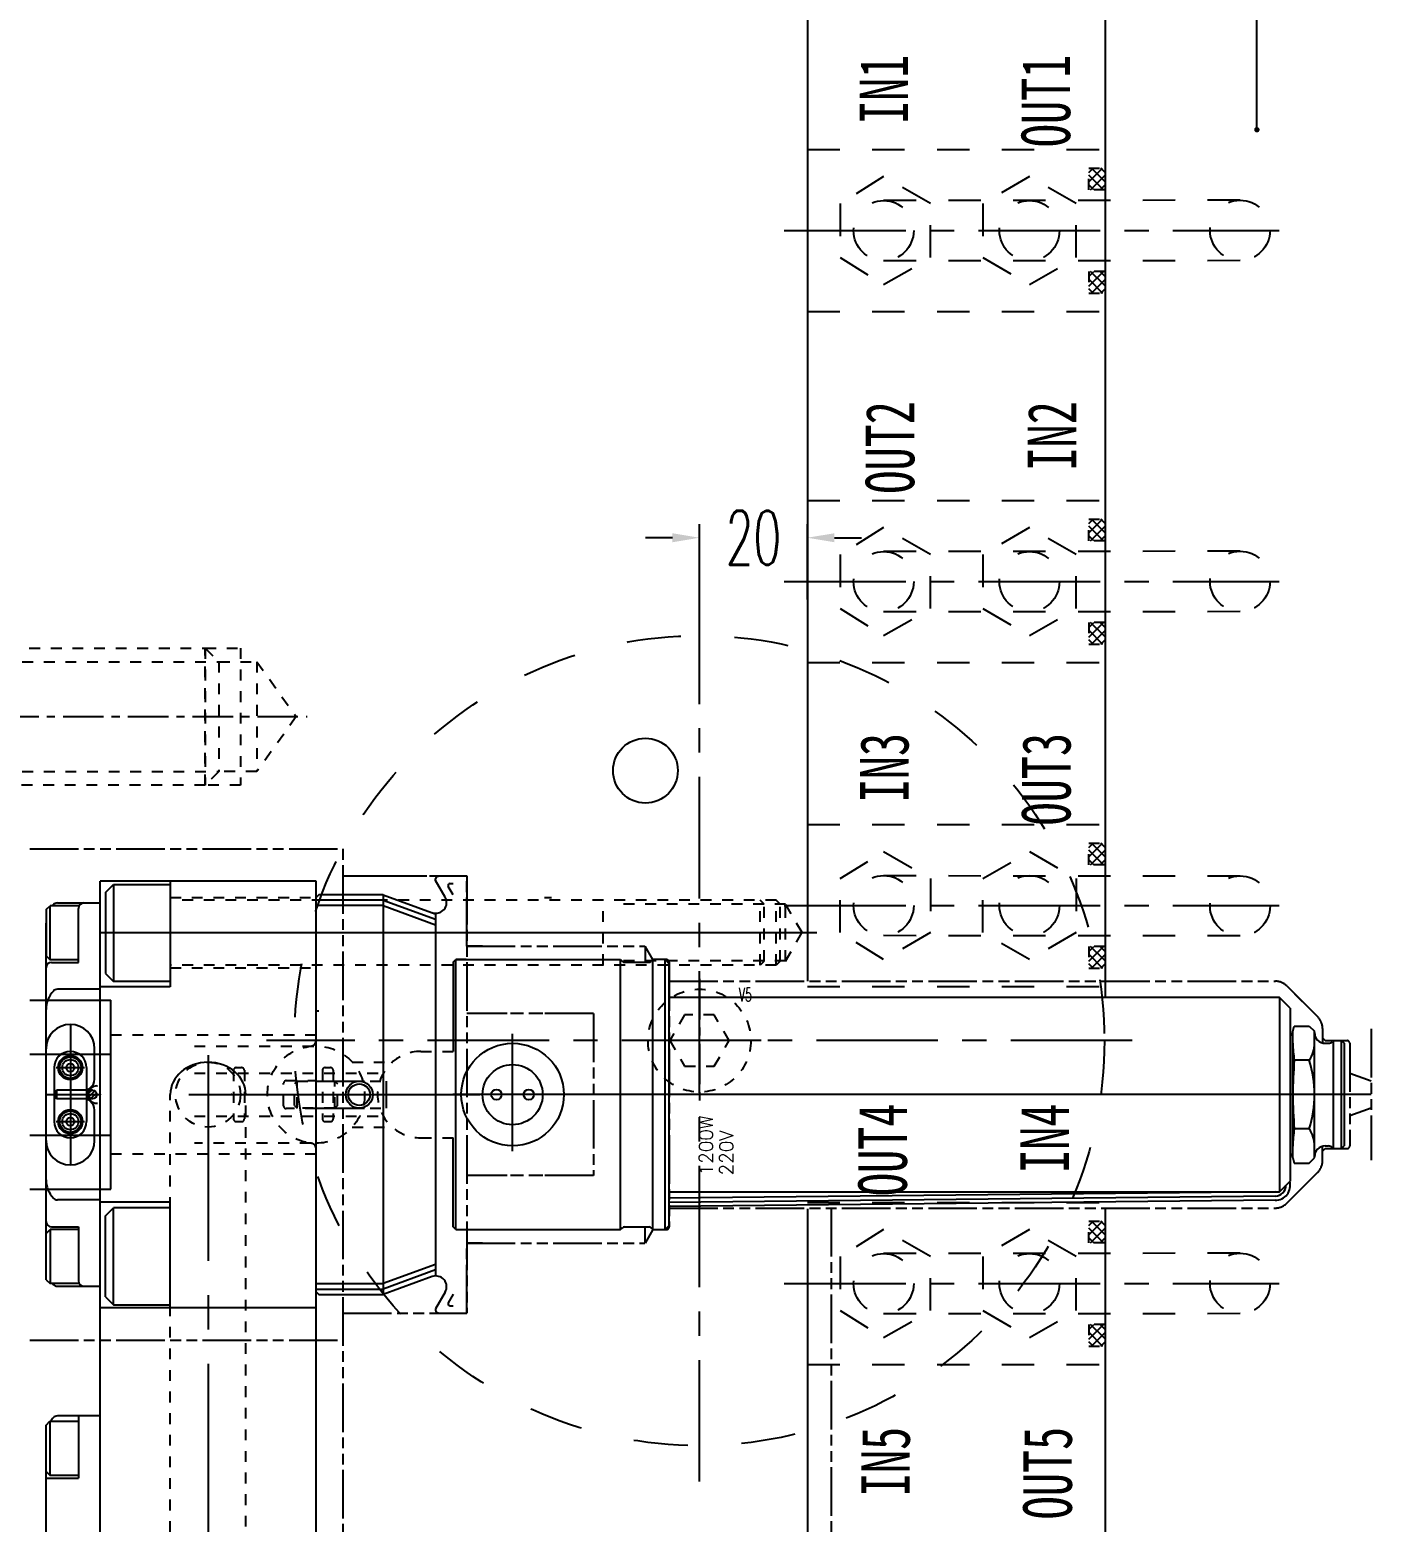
# Model space of a CAD drawing. Extents: x 14103 to 19353, y -3233 to 932.
# Drawn here: x 15561.3 to 15809.7, y 374.9 to 651.3 of the extents above; entities that cross this region are included whole.
import ezdxf
from ezdxf.enums import TextEntityAlignment as Align

# ---------------------------------------------------------------- set-up
doc = ezdxf.new("R2010")
doc.units = 0
doc.header["$LTSCALE"] = 20
doc.header["$MEASUREMENT"] = 0
for name, pattern in [('CENTER', [0.6, 0.375, -0.075, 0.075, -0.075]), ('CENTER2', [28.575, 19.05, -3.175, 3.175, -3.175]), ('CENTERLINE', [30, 24, -1.5, 3, -1.5]), ('HIDDEN', [0.2, 0.1, -0.1]), ('PHANTOM', [0.8, 0.45, -0.05, 0.1, -0.05, 0.1, -0.05])]:
    doc.linetypes.add(name, pattern=pattern)
doc.layers.get('DEFPOINTS').update_dxf_attribs({"linetype": 'CONTINUOUS'})
for name, color, linetype in [('1', 7, 'CONTINUOUS'), ('2', 7, 'CONTINUOUS'), ('6', 7, 'CONTINUOUS'), ('7', 7, 'CONTINUOUS'), ('CONTINUOUS', 7, 'CONTINUOUS'), ('MXB', 3, 'CONTINUOUS'), ('SCREW', 7, 'CONTINUOUS'), ('WATER', 9, 'HIDDEN'), ('water-2', 7, 'CONTINUOUS')]:
    doc.layers.add(name, color=color, linetype=linetype)
doc.styles.add('lxy2', font='txt.shx', dxfattribs={"width": 0.6})
doc.styles.add('LXY4', font='simplex.shx', dxfattribs={"width": 0.7, "height": 6})
doc.styles.get("Standard").update_dxf_attribs({"font": 'txt.shx', "width": 0.5, "bigfont": 'hztxt.shx'})
doc.dimstyles.new('10', dxfattribs={"dimtxt": 10, "dimasz": 5, "dimexe": 2.5, "dimexo": 0, "dimgap": 1, "dimtad": 0, "dimdsep": 46, "dimtxsty": 'lxy2', "dimcen": -3, "dimclrd": 113, "dimclre": 113, "dimclrt": 3, "dimazin": 2, "dimtfac": 1, "dimtofl": 0, "dimtmove": 0, "dimatfit": 3, "dimfxl": 1, "dimtolj": 1, "dimtzin": 0, "dimarcsym": 0})
doc.dimstyles.new('4D', dxfattribs={"dimtxt": 4, "dimasz": 2, "dimexe": 1.6, "dimexo": 0, "dimgap": 0.5, "dimtad": 0, "dimdsep": 46, "dimtxsty": 'lxy2', "dimcen": -3, "dimclrd": 1, "dimclre": 1, "dimclrt": 3, "dimadec": 0, "dimazin": 0, "dimtfac": 1, "dimtofl": 0, "dimtmove": 0, "dimatfit": 3, "dimfxl": 1, "dimtolj": 1, "dimtzin": 0, "dimarcsym": 0})

# ---------------------------------------------------------------- blocks, each defined once
blk = doc.blocks.new('*U58')
at = {"layer": '7', "color": 2, "linetype": 'Continuous'}
for s, p in [('1200W', (0, 0)), ('220V', (0, -3.75))]:
    blk.add_text(s, height=2.5, dxfattribs=at).set_placement(p)
blk = doc.blocks.new('*U63', base_point=(1636.234, 570.29628))
at = {"layer": '1', "color": 2, "linetype": 'Continuous'}
blk.add_arc((1636.234, 570.29628), 7.00035, 180.00004, 0.00003, dxfattribs=at)
blk = doc.blocks.new('AC_LXY_BLK619')
at = {"layer": 'SCREW', "color": 1, "linetype": 'CENTER'}
for p, q in [((0, 11.43), (0, -11.43)), ((11.43, 0), (-11.43, 0))]:
    blk.add_line(p, q, dxfattribs=at)
at = {"layer": 'SCREW', "color": 2, "linetype": 'HIDDEN'}
blk.add_lwpolyline([(-2.75, 4.76), (-5.5, 0), (-2.75, -4.76), (2.75, -4.76), (5.5, 0), (2.75, 4.76)], close=True, dxfattribs=at)
blk.add_circle((0, 0), 9.52, dxfattribs=at)
at = {"layer": 'SCREW', "style": 'lxy2', "width": 0.6}
blk.add_text('V5', height=2.5, dxfattribs=at).set_placement((8.5, 8.5), align=Align.MIDDLE_CENTER)
blk = doc.blocks.new('*D272')
at = {"layer": 'CONTINUOUS', "color": 113, "lineweight": -2}
for p, q in [((15685.28, 545.76), (15685.28, 559.72)), ((15705.28, 545.76), (15705.28, 559.72)), ((15680.28, 557.22), (15675.28, 557.22)), ((15710.28, 557.22), (15715.28, 557.22))]:
    blk.add_line(p, q, dxfattribs=at)
at = {"layer": 'CONTINUOUS', "color": 113}
for points in [[(15680.28, 558.05), (15680.28, 556.38), (15685.28, 557.22)], [(15710.28, 558.05), (15710.28, 556.38), (15705.28, 557.22)]]:
    blk.add_solid(points, dxfattribs=at)
at = {"layer": 'DEFPOINTS', "color": 0}
for p in [(15705.28, 557.22), (15685.28, 545.76), (15705.28, 545.76)]:
    blk.add_point(p, dxfattribs=at)
at = {"layer": 'CONTINUOUS', "color": 3, "insert": (15695.28, 557.22), "char_height": 10, "attachment_point": 5, "style": 'lxy2'}
blk.add_mtext('\\A1;20', dxfattribs=at)

msp = doc.modelspace()

# ---------------------------------------------------------------- hatches: boundary and pattern name
at = {"layer": 'WATER'}
h = msp.add_hatch(dxfattribs=at)
h.set_pattern_fill('ANSI37', color=256, scale=10, style=0)
h.set_pattern_definition([(135, (16914.1352, 342.6502), (0.8838835, 0.8838835), []), (45, (16914.1352, 342.6502), (0.8838835, -0.8838835), [])])
h.paths.add_polyline_path([(15757.395, 625.65), (15760.395, 625.65), (15760.395, 621.65), (15757.395, 621.65)])
h = msp.add_hatch(dxfattribs=at)
h.set_pattern_fill('ANSI37', color=256, scale=10, style=0)
h.set_pattern_definition([(225, (16914.1352, 885.5302), (0.8838835, -0.8838835), []), (315, (16914.1352, 885.5302), (0.8838835, 0.8838835), [])])
h.paths.add_polyline_path([(15757.395, 602.53), (15760.395, 602.53), (15760.395, 606.53), (15757.395, 606.53)])
h = msp.add_hatch(dxfattribs=at)
h.set_pattern_fill('ANSI37', color=256, scale=10, style=0)
h.set_pattern_definition([(135, (16914.1352, 277.6502), (0.8838835, 0.8838835), []), (45, (16914.1352, 277.6502), (0.8838835, -0.8838835), [])])
h.paths.add_polyline_path([(15757.395, 560.65), (15760.395, 560.65), (15760.395, 556.65), (15757.395, 556.65)])
h = msp.add_hatch(dxfattribs=at)
h.set_pattern_fill('ANSI37', color=256, scale=10, style=0)
h.set_pattern_definition([(225, (16914.1352, 820.5302), (0.8838835, -0.8838835), []), (315, (16914.1352, 820.5302), (0.8838835, 0.8838835), [])])
h.paths.add_polyline_path([(15757.395, 537.53), (15760.395, 537.53), (15760.395, 541.53), (15757.395, 541.53)])
h = msp.add_hatch(dxfattribs=at)
h.set_pattern_fill('ANSI37', color=256, scale=10, style=0)
h.set_pattern_definition([(135, (16914.1352, 217.6502), (0.8838835, 0.8838835), []), (45, (16914.1352, 217.6502), (0.8838835, -0.8838835), [])])
h.paths.add_polyline_path([(15757.395, 500.65), (15760.395, 500.65), (15760.395, 496.65), (15757.395, 496.65)])
h = msp.add_hatch(dxfattribs=at)
h.set_pattern_fill('ANSI37', color=256, scale=10, style=0)
h.set_pattern_definition([(225, (16914.1352, 760.5302), (0.8838835, -0.8838835), []), (315, (16914.1352, 760.5302), (0.8838835, 0.8838835), [])])
h.paths.add_polyline_path([(15757.395, 477.53), (15760.395, 477.53), (15760.395, 481.53), (15757.395, 481.53)])
h = msp.add_hatch(dxfattribs=at)
h.set_pattern_fill('ANSI37', color=256, scale=10, style=0)
h.set_pattern_definition([(135, (16914.1352, 147.6502), (0.8838835, 0.8838835), []), (45, (16914.1352, 147.6502), (0.8838835, -0.8838835), [])])
h.paths.add_polyline_path([(15757.395, 430.65), (15760.395, 430.65), (15760.395, 426.65), (15757.395, 426.65)])
h = msp.add_hatch(dxfattribs=at)
h.set_pattern_fill('ANSI37', color=256, scale=10, style=0)
h.set_pattern_definition([(225, (16914.1352, 690.5302), (0.8838835, -0.8838835), []), (315, (16914.1352, 690.5302), (0.8838835, 0.8838835), [])])
h.paths.add_polyline_path([(15757.395, 407.53), (15760.395, 407.53), (15760.395, 411.53), (15757.395, 411.53)])

# ---------------------------------------------------------------- linework, layer by layer
at = {"layer": '1', "color": 1, "linetype": 'PHANTOM'}
for p, q in [((15561.276, 499.59), (15619.276, 499.59)), ((15619.275, 183.59), (15619.276, 499.59)), ((15619.274, 494.59), (15642.176, 494.59)), ((15625.776, 494.593), (15642.175, 494.593)), ((15642.175, 481.59), (15642.175, 494.593)), ((15642.176, 494.59), (15642.176, 413.59)), ((15645.105, 481.59), (15642.175, 481.59)), ((15642.177, 481.59), (15675.192, 481.59)), ((15676.676, 479.09), (15675.232, 481.59)), ((15675.232, 481.59), (15675.232, 478.59)), ((15679.176, 479.09), (15676.676, 479.09)), ((15679.676, 478.59), (15679.676, 429.59)), ((15679.676, 475.09), (15791.933, 475.09)), ((15794.054, 474.211), (15799.797, 468.469)), ((15665.676, 469.088), (15642.177, 469.088)), ((15665.676, 469.088), (15665.676, 439.092)), ((15800.676, 466.347), (15800.676, 463.59)), ((15800.676, 464.59), (15801.176, 464.09)), ((15809.676, 466.254), (15809.676, 441.926)), ((15801.176, 464.09), (15805.216, 464.09)), ((15805.716, 463.59), (15805.716, 444.59)), ((15614.276, 456.59), (15627.275, 456.59)), ((15627.275, 456.59), (15627.275, 451.59)), ((15809.676, 456.59), (15805.716, 458.031)), ((15614.276, 451.59), (15627.275, 451.59)), ((15809.676, 451.59), (15805.716, 450.149)), ((15800.676, 441.833), (15800.676, 444.59)), ((15800.676, 443.59), (15801.176, 444.09)), ((15801.176, 444.09), (15805.216, 444.09)), ((15794.054, 433.969), (15799.797, 439.711)), ((15665.676, 439.092), (15642.177, 439.092)), ((15679.676, 433.09), (15791.933, 433.09)), ((15709.676, 433.09), (15709.676, -104.91)), ((15675.232, 426.59), (15675.232, 429.59)), ((15676.676, 429.09), (15675.232, 426.59)), ((15676.676, 429.09), (15679.176, 429.09)), ((15645.105, 426.59), (15642.175, 426.59)), ((15642.175, 413.593), (15642.175, 426.59)), ((15642.177, 426.59), (15675.192, 426.59)), ((15619.276, 413.59), (15642.176, 413.59)), ((15561.276, 408.59), (15619.276, 408.59))]:
    msp.add_line(p, q, dxfattribs=at)
at = {"layer": '1', "color": 2, "linetype": 'Continuous'}
for p, q in [((15574.275, -165.41), (15574.275, 493.59)), ((15614.276, 493.59), (15574.276, 493.59)), ((15574.276, 385.431), (15574.276, 493.59)), ((15575.282, 491.532), (15576.781, 493.032)), ((15576.778, 493.031), (15576.778, 475.033)), ((15576.779, 493.031), (15587.277, 493.031)), ((15587.277, 493.532), (15587.277, 474.033)), ((15614.275, -165.41), (15614.275, 493.59)), ((15636.427, 493.747), (15636.425, 494.045)), ((15638.2, 490.675), (15636.427, 493.747)), ((15639.677, 491.058), (15638.776, 492.618)), ((15639.104, 493.185), (15639.676, 493.185)), ((15566.371, 489.578), (15574.275, 489.578)), ((15574.275, 418.603), (15574.275, 489.578)), ((15575.278, 491.531), (15575.278, 476.533)), ((15626.724, 490.09), (15614.274, 490.09)), ((15614.775, 491.087), (15614.275, 490.587)), ((15614.276, 417.588), (15614.276, 490.587)), ((15626.724, 491.09), (15614.775, 491.09)), ((15626.724, 491.09), (15626.724, 417.09)), ((15626.726, 491.086), (15636.35, 487.583)), ((15626.726, 490.086), (15636.426, 486.555)), ((15564.312, 488.378), (15565.012, 489.078)), ((15564.312, 488.378), (15564.312, 479.778)), ((15565.012, 479.078), (15565.012, 489.078)), ((15570.312, 489.078), (15565.012, 489.078)), ((15570.275, 478.578), (15570.275, 488.578)), ((15626.724, 489.09), (15614.274, 489.09)), ((15626.726, 489.086), (15636.426, 485.555)), ((15636.426, 487.555), (15636.426, 420.42)), ((15564.275, 422.353), (15564.275, 485.828)), ((15564.312, 479.778), (15565.012, 479.078)), ((15570.312, 479.078), (15565.012, 479.078)), ((15565.275, 478.578), (15570.275, 478.578)), ((15639.676, 478.59), (15640.176, 479.09)), ((15639.676, 478.59), (15639.676, 462.09)), ((15640.176, 479.09), (15670.676, 479.09)), ((15642.104, 479.09), (15640.176, 479.09)), ((15640.176, 429.09), (15640.176, 479.09)), ((15670.676, 479.09), (15671.029, 478.737)), ((15670.676, 429.09), (15670.676, 479.09)), ((15671.383, 478.59), (15675.968, 478.59)), ((15676.676, 479.09), (15676.322, 478.737)), ((15678.926, 479.09), (15676.676, 479.09)), ((15676.676, 429.09), (15676.676, 479.09)), ((15678.926, 479.09), (15679.676, 478.34)), ((15678.926, 429.09), (15678.926, 479.09)), ((15679.676, 429.84), (15679.676, 478.34)), ((15575.281, 476.533), (15576.781, 475.033)), ((15574.275, 473.59), (15566.371, 473.59)), ((15587.277, 474.031), (15574.276, 474.031)), ((15587.277, 475.033), (15576.778, 475.033)), ((15794.054, 474.211), (15796.926, 471.34)), ((15792.676, 472.09), (15679.676, 472.09)), ((15793.919, 470.846), (15792.676, 472.09)), ((15794.676, 470.09), (15792.676, 472.09)), ((15792.676, 472.09), (15792.676, 436.09)), ((15794.676, 470.09), (15794.676, 438.09)), ((15568.775, 467.09), (15568.775, 441.09)), ((15795.176, 465.79), (15795.443, 466.79)), ((15795.176, 442.39), (15795.176, 465.79)), ((15795.443, 466.79), (15798.208, 466.79)), ((15798.208, 466.79), (15799.176, 465.822)), ((15799.176, 442.358), (15799.176, 465.822)), ((15800.676, 466.347), (15800.676, 464.59)), ((15573.275, 456.963), (15573.275, 462.59)), ((15801.176, 463.59), (15801.761, 463.59)), ((15802.676, 464.09), (15802.468, 463.883)), ((15802.676, 444.09), (15802.676, 464.09)), ((15804.176, 464.09), (15804.676, 463.59)), ((15804.176, 444.09), (15804.176, 464.09)), ((15804.676, 463.59), (15804.676, 444.59)), ((15565.775, 459.09), (15565.775, 449.09)), ((15566.151, 459.09), (15571.411, 459.09)), ((15571.775, 459.09), (15571.775, 449.09)), ((15798.208, 460.441), (15795.443, 460.441)), ((15564.275, 454.09), (15574.021, 454.09)), ((15565.775, 454.09), (15566.237, 454.89)), ((15565.775, 454.09), (15566.237, 453.29)), ((15566.237, 454.89), (15566.237, 453.29)), ((15572.875, 454.89), (15566.237, 454.89)), ((15572.875, 453.29), (15566.237, 453.29)), ((15572.099, 454.281), (15572.685, 454.867)), ((15572.387, 455.038), (15572.13, 454.89)), ((15572.13, 454.89), (15572.13, 453.29)), ((15572.387, 453.142), (15572.13, 453.29)), ((15572.195, 453.67), (15573.296, 454.771)), ((15572.579, 453.347), (15573.619, 454.387)), ((15573.675, 455.69), (15573.775, 455.69)), ((15573.275, 445.59), (15573.275, 451.218)), ((15573.675, 452.49), (15573.775, 452.49)), ((15566.151, 449.09), (15571.411, 449.09)), ((15798.208, 447.739), (15795.443, 447.739)), ((15639.676, 429.59), (15639.676, 446.09)), ((15795.176, 442.39), (15795.443, 441.39)), ((15798.208, 441.39), (15799.176, 442.358)), ((15801.176, 444.59), (15801.761, 444.59)), ((15802.676, 444.09), (15802.468, 444.297)), ((15804.176, 444.09), (15804.676, 444.59)), ((15795.443, 441.39), (15798.208, 441.39)), ((15792.676, 436.09), (15794.676, 438.09)), ((15574.275, 434.59), (15566.371, 434.59)), ((15587.277, 434.15), (15574.276, 434.15)), ((15587.277, 414.648), (15587.277, 434.148)), ((15791.924, 436.091), (15679.565, 434.897)), ((15791.949, 435.316), (15679.59, 434.122)), ((15791.974, 434.542), (15679.614, 433.348)), ((15679.676, 436.09), (15792.676, 436.09)), ((15575.278, 416.649), (15575.278, 431.647)), ((15575.281, 431.647), (15576.781, 433.147)), ((15587.277, 433.148), (15576.778, 433.148)), ((15576.778, 415.149), (15576.778, 433.147)), ((15564.312, 428.402), (15565.012, 429.102)), ((15564.312, 419.802), (15564.312, 428.402)), ((15565.012, 429.102), (15565.012, 419.102)), ((15570.312, 429.102), (15565.012, 429.102)), ((15565.275, 429.603), (15570.275, 429.603)), ((15570.275, 429.603), (15570.275, 419.603)), ((15640.176, 429.09), (15639.676, 429.59)), ((15640.176, 429.09), (15670.676, 429.09)), ((15670.676, 429.09), (15671.029, 429.444)), ((15671.383, 429.59), (15675.968, 429.59)), ((15676.676, 429.09), (15676.322, 429.444)), ((15676.676, 429.09), (15678.926, 429.09)), ((15678.926, 429.09), (15679.676, 429.84)), ((15636.426, 422.619), (15626.725, 419.088)), ((15636.426, 421.618), (15626.725, 418.088)), ((15635.784, 420.385), (15626.725, 417.088)), ((15564.312, 419.802), (15565.012, 419.102)), ((15570.312, 419.102), (15565.012, 419.102)), ((15566.371, 418.603), (15574.275, 418.603)), ((15614.274, 419.09), (15626.724, 419.09)), ((15614.274, 418.09), (15626.724, 418.09)), ((15614.276, 417.588), (15614.776, 417.088)), ((15638.2, 417.505), (15636.427, 414.434)), ((15614.276, 414.59), (15574.276, 414.59)), ((15575.282, 416.648), (15576.781, 415.149)), ((15576.779, 415.149), (15587.277, 415.149)), ((15614.775, 417.09), (15626.724, 417.09)), ((15639.677, 417.123), (15638.776, 415.562)), ((15639.104, 414.995), (15639.676, 414.995)), ((15636.427, 414.434), (15636.425, 414.135)), ((15564.275, 392.89), (15564.976, 393.59)), ((15564.275, 228.29), (15564.275, 392.89)), ((15564.976, 393.59), (15564.976, 383.59)), ((15564.976, 393.59), (15570.275, 393.59)), ((15574.275, 394.59), (15566.371, 394.59)), ((15570.275, 394.59), (15570.275, 383.09)), ((15564.275, 384.29), (15564.975, 383.59)), ((15564.275, 383.09), (15570.275, 383.09)), ((15564.976, 383.59), (15570.275, 383.59))]:
    msp.add_line(p, q, dxfattribs=at)
at = {"layer": '1', "color": 2, "linetype": 'HIDDEN'}
for p, q in [((15587.277, 490.59), (15614.276, 490.59)), ((15667.474, 478.094), (15667.474, 490.093)), ((15697.273, 489.347), (15696.524, 490.096)), ((15696.532, 478.087), (15696.532, 490.086)), ((15697.277, 478.843), (15697.277, 489.342)), ((15697.273, 478.834), (15696.524, 478.084)), ((15587.277, 477.59), (15614.276, 477.59)), ((15614.276, 465.09), (15574.276, 465.09)), ((15591.774, 463.089), (15613.276, 463.089)), ((15633.677, 462.09), (15639.677, 462.09)), ((15599.499, 459.09), (15600.499, 459.09)), ((15615.949, 459.09), (15616.949, 459.09)), ((15591.774, 458.09), (15626.724, 458.09)), ((15598.999, 458.59), (15598.999, 449.59)), ((15600.999, 458.59), (15600.999, 449.59)), ((15608.274, 451.991), (15608.274, 456.189)), ((15608.774, 456.689), (15614.276, 456.689)), ((15610.274, 452.092), (15610.274, 456.09)), ((15610.776, 456.588), (15610.276, 456.088)), ((15610.775, 451.591), (15610.775, 456.59)), ((15610.775, 456.589), (15617.774, 456.59)), ((15615.449, 458.59), (15615.449, 449.59)), ((15617.449, 458.59), (15617.449, 449.59)), ((15617.775, 451.591), (15617.775, 456.59)), ((15617.777, 456.588), (15618.277, 456.088)), ((15618.274, 452.091), (15618.274, 456.091)), ((15587.275, 173.09), (15587.275, 454.09)), ((15601.275, -125.91), (15601.275, 454.09)), ((15614.276, 451.492), (15608.774, 451.491)), ((15610.278, 452.089), (15610.778, 451.589)), ((15617.774, 451.592), (15610.776, 451.591)), ((15618.276, 452.09), (15617.776, 451.59)), ((15591.774, 450.09), (15626.724, 450.09)), ((15599.499, 449.09), (15600.499, 449.09)), ((15615.949, 449.09), (15616.949, 449.09)), ((15613.276, 445.09), (15591.775, 445.09)), ((15633.677, 446.09), (15639.677, 446.09)), ((15614.276, 443.09), (15574.276, 443.09))]:
    msp.add_line(p, q, dxfattribs=at)
at = {"layer": '1', "color": 1, "linetype": 'HIDDEN'}
for p, q in [((15699.495, 490.092), (15587.798, 490.092)), ((15701.24, 489.338), (15670.403, 489.338)), ((15700.241, 489.347), (15699.492, 490.096)), ((15699.495, 478.087), (15699.495, 490.086)), ((15700.24, 478.843), (15700.24, 489.342)), ((15701.24, 478.843), (15701.24, 489.342)), ((15704.274, 484.084), (15701.243, 489.333)), ((15701.242, 478.834), (15704.273, 484.084)), ((15699.495, 478.093), (15587.277, 478.093)), ((15701.24, 478.843), (15670.403, 478.843)), ((15700.241, 478.834), (15699.492, 478.084)), ((15664.276, 469.088), (15642.174, 469.088)), ((15664.276, 439.092), (15642.174, 439.092))]:
    msp.add_line(p, q, dxfattribs=at)
at = {"layer": '1', "color": 3, "linetype": 'Continuous'}
for p, q in [((15656.565, 490.59), (15657.898, 490.59)), ((15749.741, 475.09), (15751.074, 475.09)), ((15749.741, 433.09), (15751.074, 433.09))]:
    msp.add_line(p, q, dxfattribs=at)
at = {"layer": '1', "color": 2, "linetype": 'CENTERLINE'}
for p, q in [((15574.276, 484.09), (15707, 484.09)), ((15650.676, 443.596), (15650.676, 465.329)), ((15590.735, 454.09), (15644.605, 454.09)), ((15809.676, 454.09), (15639.676, 454.09))]:
    msp.add_line(p, q, dxfattribs=at)
at = {"layer": '1', "color": 1, "linetype": 'Continuous'}
for p, q in [((15561.275, 471.59), (15576.275, 471.59)), ((15576.275, 436.59), (15576.275, 471.59)), ((15561.275, 461.59), (15576.275, 461.59)), ((15561.275, 446.59), (15576.275, 446.59)), ((15561.275, 436.59), (15576.275, 436.59))]:
    msp.add_line(p, q, dxfattribs=at)
at = {"layer": '1', "color": 1, "linetype": 'CENTER2', "ltscale": 0.1}
msp.add_line((15594.276, 461.409), (15594.276, -125.91), dxfattribs=at)
at = {"layer": '1', "color": 6, "linetype": 'HIDDEN'}
for p, q in [((15620.984, 460.09), (15628.385, 460.09)), ((15620.984, 448.09), (15628.385, 448.09))]:
    msp.add_line(p, q, dxfattribs=at)
msp.add_circle((15614.276, 454.09), 9, dxfattribs=at)
at = {"layer": '1', "color": 2, "linetype": 'Continuous'}
for centre, radius in [((15650.676, 454.09), 9.5), ((15568.775, 459.09), 2.25), ((15568.775, 459.09), 2), ((15568.775, 459.09), 1.5), ((15568.775, 459.09), 0.75), ((15650.676, 454.09), 5.567), ((15622.275, 454.09), 2.5), ((15622.275, 454.09), 2), ((15572.875, 454.09), 0.8), ((15647.676, 454.09), 0.95), ((15653.676, 454.09), 0.95), ((15568.775, 449.09), 2.25), ((15568.775, 449.09), 2), ((15568.775, 449.09), 1.5), ((15568.775, 449.09), 0.75)]:
    msp.add_circle(centre, radius, dxfattribs=at)
at = {"layer": '1', "color": 2, "linetype": 'HIDDEN'}
msp.add_circle((15594.276, 454.09), 6, dxfattribs=at)
at = {"layer": '1', "color": 2, "linetype": 'Continuous'}
for centre, radius, start, end in [((15636.865, 494.045), 0.44, 90.00004, 180.00004), ((15639.104, 492.805), 0.38, 90.00004, 210.00003), ((15569.275, 485.828), 5, 136.56744, 139.45172), ((15566.371, 488.578), 1, 90, 136.56732), ((15571.275, 488.578), 1, 90, 180), ((15636.467, 489.673), 2, 250.00008, 29.99972), ((15565.275, 477.578), 1, 90, 180), ((15671.383, 479.09), 0.5, 225, 270), ((15675.968, 479.09), 0.5, 270, 315), ((15569.275, 469.84), 5, 136.56744, 180), ((15566.371, 472.59), 1, 90, 136.56732), ((15568.775, 462.59), 4.5, 0, 180), ((15794.676, 465.59), 0.5, 270, 0), ((15801.176, 465.59), 2, 180, 270), ((15568.775, 459.09), 3, 0, 180), ((15814.115, 463.616), 18.94, 180, 189.6492), ((15793.486, 463.616), 5.69, 326.08635, 0), ((15801.761, 464.59), 1, 270, 315), ((15870.573, 454.09), 75.397, 175.16813, 184.83187), ((15777.857, 454.09), 21.318, 342.6682, 17.3318), ((15571.275, 456.963), 2, 304.8499, 0), ((15573.275, 454.09), 1.5, 124.8499, 235.1501), ((15573.675, 454.09), 1.6, 90, 270), ((15571.275, 451.218), 2, 0, 55.1501), ((15568.775, 449.09), 3, 180, 0), ((15814.115, 444.565), 18.94, 170.3508, 180), ((15793.486, 444.565), 5.69, 0, 33.91365), ((15568.775, 445.59), 4.5, 180, 0), ((15794.676, 442.59), 0.5, 0, 90), ((15801.176, 442.59), 2, 90, 180), ((15801.761, 443.59), 1, 45, 90), ((15569.275, 438.34), 5, 180, 223.43256), ((15791.913, 437.303), 2.787, 270, 14.91763), ((15791.913, 437.303), 1.987, 270, 0.32951), ((15566.371, 435.59), 1, 223.43268, 270), ((15565.275, 430.603), 1, 180, 270), ((15671.383, 429.09), 0.5, 90, 135), ((15675.968, 429.09), 0.5, 45, 90), ((15636.467, 418.508), 2, 330.00028, 109.99992), ((15569.275, 422.353), 5, 220.54828, 223.43256), ((15566.371, 419.603), 1, 223.43268, 270), ((15571.275, 419.603), 1, 180, 270), ((15639.104, 415.375), 0.38, 149.99997, 269.99996), ((15636.865, 414.135), 0.44, 179.99996, 269.99996), ((15569.275, 390.84), 5, 136.56746, 146.63299), ((15566.371, 393.59), 1, 90, 136.56746)]:
    msp.add_arc(centre, radius, start, end, dxfattribs=at)
at = {"layer": '1', "color": 1, "linetype": 'PHANTOM'}
for centre, radius, start, end in [((15679.176, 478.59), 0.5, 0, 90), ((15791.933, 472.09), 3, 45, 90), ((15797.676, 466.347), 3, 0, 45), ((15805.216, 463.59), 0.5, 0, 90), ((15805.216, 444.59), 0.5, 270, 0), ((15797.676, 441.833), 3, 315, 0), ((15791.933, 436.09), 3, 270, 315), ((15679.176, 429.59), 0.5, 270, 0)]:
    msp.add_arc(centre, radius, start, end, dxfattribs=at)
at = {"layer": '1', "color": 6, "linetype": 'HIDDEN'}
msp.add_arc((15614.274, 478.59), 9, 270.00911, 273.18969, dxfattribs=at)
at = {"layer": '1', "color": 2, "linetype": 'HIDDEN'}
for centre, radius, start, end in [((15613.276, 464.089), 1, 270, 0), ((15633.677, 454.09), 8, 90, 269.99996), ((15599.499, 458.59), 0.5, 90, 180), ((15600.499, 458.59), 0.5, 0, 90), ((15615.949, 458.59), 0.5, 90, 180), ((15616.949, 458.59), 0.5, 0, 90), ((15608.774, 456.189), 0.5, 90.00447, 180), ((15608.774, 451.991), 0.5, 180, 270.00835), ((15599.499, 449.59), 0.5, 180, 270), ((15600.499, 449.59), 0.5, 270, 0), ((15615.949, 449.59), 0.5, 180, 270), ((15616.949, 449.59), 0.5, 270, 0), ((15613.276, 444.09), 1, 0, 90)]:
    msp.add_arc(centre, radius, start, end, dxfattribs=at)
at = {"layer": '1', "color": 2, "linetype": 'Continuous'}
msp.add_point((15598.604, 454.09), dxfattribs=at)
at = {"layer": '1', "color": 4, "linetype": 'Continuous'}
msp.add_point((15639.676, 454.09), dxfattribs=at)
at = {"layer": '2', "color": 6, "linetype": 'Continuous'}
msp.add_point((15614.276, 454.09), dxfattribs=at)
at = {"layer": '6', "color": 6, "linetype": 'Continuous'}
msp.add_point((15574.275, 454.09), dxfattribs=at)
at = {"layer": 'CONTINUOUS'}
for p, q in [((15705.276, 864.09), (15705.276, 475.09)), ((15760.395, 864.09), (15760.395, 472.09)), ((15705.276, 432.915), (15705.276, -105.085)), ((15760.395, 432.915), (15760.395, -104.91))]:
    msp.add_line(p, q, dxfattribs=at)
at = {"layer": 'CONTINUOUS', "color": 1, "linetype": 'CENTER', "ltscale": 3}
for p, q in [((15685.276, 382.425), (15685.276, 545.756)), ((15765.43, 464.09), (15605.121, 464.09))]:
    msp.add_line(p, q, dxfattribs=at)
at = {"layer": 'CONTINUOUS', "color": 4, "linetype": 'HIDDEN', "ltscale": 5}
msp.add_circle((15685.276, 464.09), 75, dxfattribs=at)
at = {"layer": 'SCREW', "color": 2, "linetype": 'HIDDEN'}
for p, q in [((15505.175, 536.79), (15593.75, 536.79)), ((15593.75, 536.79), (15593.75, 511.39)), ((15593.75, 536.79), (15596.29, 534.25)), ((15547.88, 534.25), (15596.29, 534.25)), ((15596.29, 534.25), (15596.29, 513.93)), ((15603.29, 534.25), (15603.29, 513.93)), ((15593.75, 511.39), (15505.175, 511.39)), ((15547.88, 513.93), (15596.29, 513.93)), ((15596.29, 513.93), (15593.75, 511.39))]:
    msp.add_line(p, q, dxfattribs=at)
at = {"layer": 'SCREW', "color": 1, "linetype": 'CENTER'}
msp.add_line((15471.425, 524.09), (15612.623, 524.09), dxfattribs=at)
at = {"layer": 'SCREW', "color": 2, "linetype": 'HIDDEN'}
for points in [[(15593.75, 536.79), (15600.29, 536.79), (15600.29, 511.39), (15593.75, 511.39), (15593.75, 536.79)], [(15596.29, 534.25), (15603.29, 534.25), (15610.623, 524.09), (15603.29, 513.93), (15596.29, 513.93)]]:
    msp.add_lwpolyline(points, dxfattribs=at)
at = {"layer": 'WATER', "linetype": 'HIDDEN', "ltscale": 3}
for p, q in [((15705.276, 629.09), (15760.395, 629.09)), ((15785.395, 619.713), (15719.389, 619.65)), ((15719.395, 608.53), (15785.395, 608.593)), ((15705.276, 599.09), (15760.395, 599.09)), ((15705.276, 564.09), (15760.395, 564.09)), ((15785.395, 554.713), (15719.389, 554.65)), ((15719.395, 543.53), (15785.395, 543.593)), ((15705.276, 534.09), (15760.395, 534.09)), ((15705.276, 504.09), (15760.395, 504.09)), ((15719.395, 494.65), (15785.395, 494.587)), ((15785.395, 483.467), (15719.389, 483.53)), ((15705.276, 474.09), (15760.395, 474.09)), ((15705.276, 434.09), (15760.395, 434.09)), ((15785.395, 424.713), (15719.389, 424.65)), ((15719.395, 413.53), (15785.395, 413.593)), ((15705.276, 404.09), (15760.395, 404.09))]:
    msp.add_line(p, q, dxfattribs=at)
at = {"layer": 'WATER'}
for p, q in [((15757.395, 621.65), (15757.395, 625.65)), ((15757.395, 625.65), (15760.395, 625.65)), ((15760.395, 621.65), (15757.395, 621.65)), ((15760.395, 606.53), (15757.395, 606.53)), ((15757.395, 606.53), (15757.395, 602.53)), ((15757.395, 602.53), (15760.395, 602.53)), ((15757.395, 560.65), (15760.395, 560.65)), ((15757.395, 556.65), (15757.395, 560.65)), ((15760.395, 556.65), (15757.395, 556.65)), ((15757.395, 541.53), (15757.395, 537.53)), ((15760.395, 541.53), (15757.395, 541.53)), ((15757.395, 537.53), (15760.395, 537.53)), ((15757.395, 496.65), (15757.395, 500.65)), ((15757.395, 500.65), (15760.395, 500.65)), ((15760.395, 496.65), (15757.395, 496.65)), ((15760.395, 481.53), (15757.395, 481.53)), ((15757.395, 481.53), (15757.395, 477.53)), ((15757.395, 477.53), (15760.395, 477.53)), ((15757.395, 430.65), (15760.395, 430.65)), ((15757.395, 426.65), (15757.395, 430.65)), ((15760.395, 426.65), (15757.395, 426.65)), ((15757.395, 411.53), (15757.395, 407.53)), ((15760.395, 411.53), (15757.395, 411.53)), ((15757.395, 407.53), (15760.395, 407.53))]:
    msp.add_line(p, q, dxfattribs=at)
at = {"layer": 'WATER', "color": 1, "linetype": 'CENTER', "ltscale": 3}
for p, q in [((15700.973, 614.09), (15792.625, 614.09)), ((15700.973, 549.09), (15792.625, 549.09)), ((15700.973, 489.09), (15792.625, 489.09)), ((15700.973, 419.09), (15792.625, 419.09))]:
    msp.add_line(p, q, dxfattribs=at)
at = {"layer": 'WATER', "linetype": 'HIDDEN', "ltscale": 3}
for points in [[(15728.056, 619.09), (15719.395, 624.09), (15711.335, 619.09), (15711.335, 609.09), (15719.395, 604.09), (15728.056, 609.09)], [(15755.056, 619.09), (15746.395, 624.09), (15737.735, 619.09), (15737.735, 609.09), (15746.395, 604.09), (15755.056, 609.09)], [(15728.056, 554.09), (15719.395, 559.09), (15711.335, 554.09), (15711.335, 544.09), (15719.395, 539.09), (15728.056, 544.09)], [(15755.056, 554.09), (15746.395, 559.09), (15737.735, 554.09), (15737.735, 544.09), (15746.395, 539.09), (15755.056, 544.09)], [(15728.056, 484.09), (15719.395, 479.09), (15711.335, 484.09), (15711.335, 494.09), (15719.395, 499.09), (15728.056, 494.09)], [(15755.056, 484.09), (15746.395, 479.09), (15737.735, 484.09), (15737.735, 494.09), (15746.395, 499.09), (15755.056, 494.09)], [(15728.056, 424.09), (15719.395, 429.09), (15711.335, 424.09), (15711.335, 414.09), (15719.395, 409.09), (15728.056, 414.09)], [(15755.056, 424.09), (15746.395, 429.09), (15737.735, 424.09), (15737.735, 414.09), (15746.395, 409.09), (15755.056, 414.09)]]:
    msp.add_lwpolyline(points, close=True, dxfattribs=at)
for centre in [(15719.395, 614.09), (15746.395, 614.09), (15785.395, 614.153), (15785.395, 614.153), (15719.395, 549.09), (15746.395, 549.09), (15785.395, 549.153), (15785.395, 549.153), (15719.395, 489.09), (15746.395, 489.09), (15785.395, 489.027), (15785.395, 489.027), (15719.395, 419.09), (15746.395, 419.09), (15785.395, 419.153), (15785.395, 419.153)]:
    msp.add_circle(centre, 5.56, dxfattribs=at)
at = {"layer": 'water-2', "color": 4, "linetype": 'Continuous'}
msp.add_circle((15675.276, 514.09), 6, dxfattribs=at)

# ---------------------------------------------------------------- block references
at = {"layer": '1', "color": 2, "yscale": 0.8571001300001626, "rotation": 179.9999700000491}
msp.add_blockref('*U63', (15594.276, 454.09), dxfattribs=at)
at = {"layer": '7', "rotation": 90}
msp.add_blockref('*U58', (15687.751, 439.133), dxfattribs=at)
at = {"layer": 'SCREW'}
msp.add_blockref('AC_LXY_BLK619', (15685.276, 464.09), dxfattribs=at)

# ---------------------------------------------------------------- texts
at = {"layer": 'WATER', "color": 114, "char_height": 9, "width": 49.47, "attachment_point": 9, "rotation": 90, "style": 'LXY4'}
for s, insert in [('{\\f宋体|b0|i0|c134|p2;IN1\\P\\POUT1}', (15754.076, 646.68)), ('{\\f宋体|b0|i0|c134|p2;OUT2\\P\\PIN2}', (15755.068, 582.51)), ('{\\f宋体|b0|i0|c134|p2;IN3\\P\\POUT3}', (15754.156, 521.072)), ('{\\f宋体|b0|i0|c134|p2;OUT4\\P\\PIN4}', (15753.703, 452.442)), ('{\\f宋体|b0|i0|c134|p2;IN5\\P\\POUT5}', (15754.39, 392.573))]:
    msp.add_mtext(s, dxfattribs=dict(at, insert=insert))

# ---------------------------------------------------------------- dimensions: what is measured, and where the dimension line sits
at = {"layer": 'CONTINUOUS'}
dim = msp.add_linear_dim(base=(15705.276, 557.217), p1=(15685.276, 545.756), p2=(15705.276, 545.756), dimstyle='10', dxfattribs=at)
dim.commit()
dim.dimension.update_dxf_attribs({"geometry": '*D272', "text_midpoint": (15695.276, 557.217), "dimtype": 160})

# ---------------------------------------------------------------- leaders
at = {"layer": 'MXB', "color": 1}
msp.add_leader([(15788.51, 632.775), (15788.51, 893.228)], dimstyle='4D', override={"dimasz": 1, "dimldrblk": 'DOT'}, dxfattribs=at)

doc.saveas('drawing.dxf')
